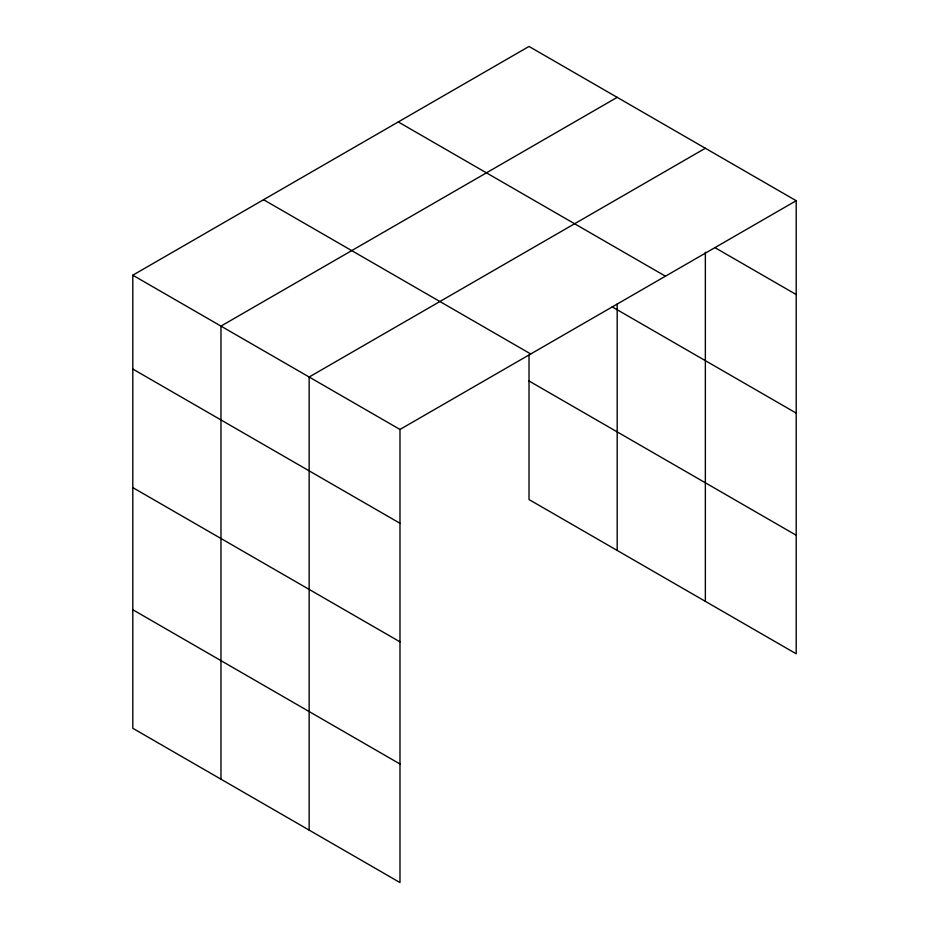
<?xml version="1.0" encoding="UTF-8"?>
<svg xmlns="http://www.w3.org/2000/svg" width="929" height="929" viewBox="0 0 929 929"><rect width="100%" height="100%" fill="white"/><g stroke="black" fill="none" stroke-linecap="round" stroke-linejoin="round"><path stroke-width="1.39" d="M132.801 275.205L399.981 429.453L399.981 882.55L132.801 728.29L132.801 275.205L529.019 46.45L796.199 200.71L796.199 653.795L529.019 499.547L529.019 355.122M617.181 97.359L220.974 326.102L220.974 779.199M705.355 148.257L309.148 377.011L309.148 830.108M399.981 429.453L796.199 200.71M715.307 247.846L796.199 294.539M398.262 121.943L665.443 276.192M612.223 306.884L796.199 413.103M263.557 199.712L530.738 353.972M529.019 380.983L796.199 535.243M132.801 369.034L399.981 523.294M132.801 487.597L399.981 641.846M132.801 609.738L399.981 763.998M705.355 252.212L705.355 601.353M617.181 303.957L617.181 550.444"/></g></svg>
